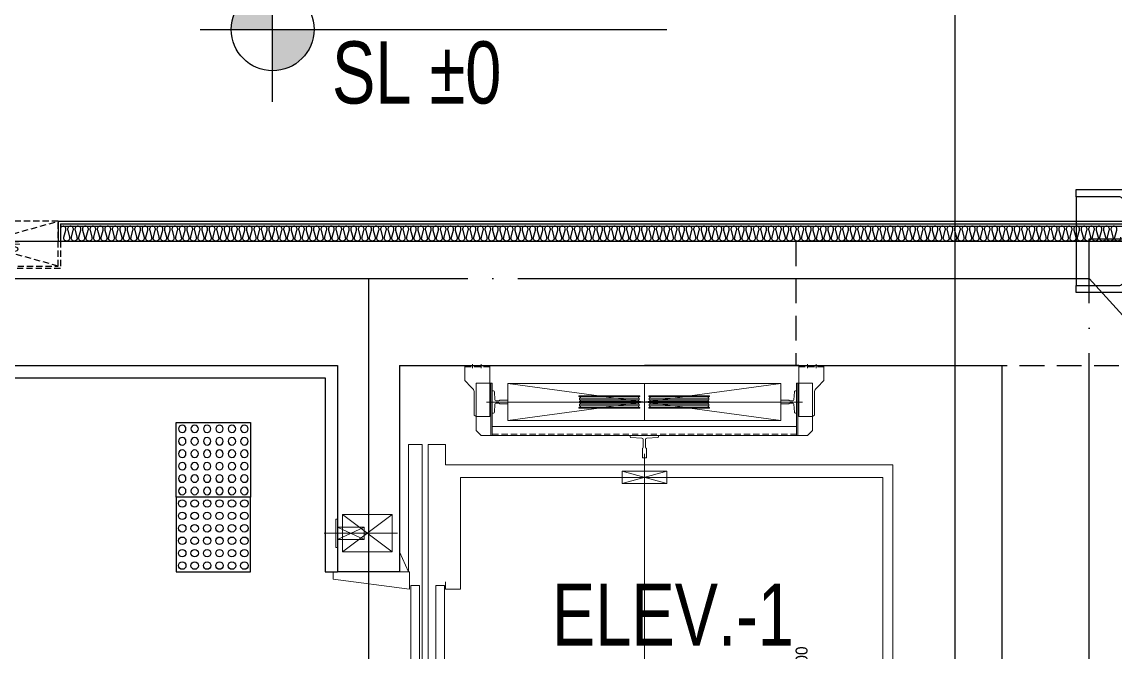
# Model space of a CAD drawing. Header units: millimetres. Extents: x 0 to 1390178, y 0 to 110113.
# Drawn here: x 459916 to 464317, y 36848 to 39383 of the extents above; entities that cross this region are included whole.
import ezdxf
from ezdxf.enums import TextEntityAlignment as Align
from ezdxf.xclip import XClip

# ---------------------------------------------------------------- set-up
doc = ezdxf.new("R2010")
doc.units = ezdxf.units.MM
doc.header["$LTSCALE"] = 100
doc.header["$XCLIPFRAME"] = 0
for name, pattern in [('X - 평면도$0$CEN', [62, 60, -1, 0, -1]), ('X - 평면도$0$CENTER', [65, 60, -2, 1, -2]), ('X - 평면도$0$CENTER2', [1.125, 0.75, -0.125, 0.125, -0.125]), ('X - 평면도$0$HID', [1.5, 1, -0.5]), ('X - 평면도$0$HIDDEN', [0.375, 0.25, -0.125]), ('X - 평면도$0$PHANTOM2', [50, 40, -2, 2, -2, 2, -2])]:
    doc.linetypes.add(name, pattern=pattern)
doc.layers.get('DEFPOINTS').update_dxf_attribs({"color": 145})
for name, color, linetype in [('AA-MKXS', 7, 'Continuous'), ('AA-XXXX-SYMB', 7, 'Continuous'), ('AA-XXXX-TEXT', 3, 'Continuous'), ('X - 평면도$0$A-FIN', 8, 'Continuous'), ('X - 평면도$0$A-HAT', 253, 'Continuous'), ('X - 평면도$0$A-INS', 9, 'Continuous'), ('X - 평면도$0$AA-WAXM-CONC', 2, 'Continuous'), ('X - 평면도$0$AA-XXXX-CNTL', 1, 'X - 평면도$0$CEN'), ('X - 평면도$0$CEN', 1, 'X - 평면도$0$CEN'), ('X - 평면도$0$SO-HBBOX', 7, 'X - 평면도$0$HIDDEN'), ('X - 평면도$0$점형블럭', 8, 'Continuous')]:
    doc.layers.add(name, color=color, linetype=linetype)
doc.layers.add('X - 평면도$0$AA-XXXX-H', color=195, linetype='Continuous', plot=False)
doc.layers.add('X - 평면도$0$DEFPOINT', color=163, linetype='Continuous', plot=False)
for name, color, linetype, lineweight in [('X - 평면도$0$LAD-CEN', 1, 'X - 평면도$0$CENTER2', 9), ('X - 평면도$0$LAD-FINISH', 30, 'X - 평면도$0$PHANTOM2', 15), ('X - 평면도$0$LAD-OUTLINE', 7, 'Continuous', 20), ('X - 평면도$0$LAD-REFERENCE', 7, 'Continuous', 5), ('X - 평면도$0$LAD-THINLINE', 7, 'Continuous', 9)]:
    doc.layers.add(name, color=color, linetype=linetype, lineweight=lineweight)
doc.styles.add('HAUD01', font='Dotum.ttf')
doc.styles.add('X - 평면도$0$HAUD01', font='Dotum.ttf')

# ---------------------------------------------------------------- blocks, each defined once
blk = doc.blocks.new('X - 평면도$0$A$Cb11c32c7')
at = {"layer": 'X - 평면도$0$AA-XXXX-H'}
blk.add_lwpolyline([(-9, 153.7, 0.414214), (-31, 175.7), (-202.5, 175.7), (-202.5, 204.7), (202.5, 204.7), (202.5, 175.7), (31, 175.7, 0.414214), (9, 153.7), (9, -159.3, 0.414214), (31, -181.3), (202.5, -181.3), (202.5, -209.3), (-202.5, -209.3), (-202.5, -181.3), (-31, -181.3, 0.414214), (-9, -159.3)], format="xyb", close=True, dxfattribs=at)
at = {"layer": 'X - 평면도$0$DEFPOINT', "color": 195}
for p, q in [((-202.5, 175.7), (-202.5, -181.3)), ((202.5, 175.7), (202.5, -181.3))]:
    blk.add_line(p, q, dxfattribs=at)
blk = doc.blocks.new('X - 평면도$0$A$C3919c76b')
blk.add_blockref('X - 평면도$0$A$Cb11c32c7', (-62388, 54395.9))
blk = doc.blocks.new('X - 평면도$0$A$C4D1409A3')
at = {"layer": 'X - 평면도$0$점형블럭', "color": 9}
blk.add_lwpolyline([(0, 0), (300, 0), (300, 300), (0, 300)], close=True, dxfattribs=at)
at = {"layer": 'X - 평면도$0$점형블럭', "color": 252}
for centre in [(25, 275), (75, 275), (125, 275), (175, 275), (225, 275), (275, 275), (25, 225), (75, 225), (125, 225), (175, 225), (225, 225), (275, 225), (25, 175), (75, 175), (125, 175), (175, 175), (225, 175), (275, 175), (25, 125), (75, 125), (125, 125), (175, 125), (225, 125), (275, 125), (25, 75), (75, 75), (125, 75), (175, 75), (225, 75), (275, 75), (25, 25), (75, 25), (125, 25), (175, 25), (225, 25), (275, 25)]:
    blk.add_circle(centre, 15, dxfattribs=at)
blk = doc.blocks.new('*U956')
at = {"layer": 'X - 평면도$0$DEFPOINT'}
for p in [(-622, -1450), (622, -1450)]:
    blk.add_line(p, (0, -1450), dxfattribs=at)
at = {"layer": 'X - 평면도$0$LAD-CEN', "color": 8, "ltscale": 20}
for p, q in [((287, 1124.6), (287, 1076.4)), ((527, 1124.6), (527, 1076.4)), ((264.2, 1100), (310.1, 1100)), ((504.2, 1100), (550.1, 1100)), ((-716.8, 775), (-813.2, 775))]:
    blk.add_line(p, q, dxfattribs=at)
at = {"layer": 'X - 평면도$0$LAD-CEN', "color": 8, "ltscale": 200}
for p, q in [((0, 1094.4), (0, -1094.4)), ((1095.2, 0), (-1095.2, 0))]:
    blk.add_line(p, q, dxfattribs=at)
at = {"layer": 'X - 평면도$0$LAD-CEN', "color": 8, "ltscale": 50}
blk.add_line((-994.1, -775), (-1288.3, -775), dxfattribs=at)
at = {"layer": 'X - 평면도$0$LAD-CEN', "color": 8, "linetype": 'X - 평면도$0$CENTER'}
for p, q in [((0, -1378.3), (0, -1227.7)), ((636, -1303), (-636, -1303))]:
    blk.add_line(p, q, dxfattribs=at)
at = {"layer": 'X - 평면도$0$LAD-CEN', "color": 8, "ltscale": 10}
for p, q in [((-692, -1455), (-692, -1439)), ((-657, -1455), (-657, -1439)), ((657, -1455), (657, -1439)), ((692, -1455), (692, -1439))]:
    blk.add_line(p, q, dxfattribs=at)
at = {"layer": 'X - 평면도$0$LAD-FINISH', "color": 8, "ltscale": 10}
for p, q in [((-1235, 700), (-1235, 620)), ((-1235, -700), (-1235, -620))]:
    blk.add_line(p, q, dxfattribs=at)
at = {"layer": 'X - 평면도$0$LAD-OUTLINE', "color": 8}
for p, q in [((-740, 1250), (-330, 1250)), ((-740, 1110), (-740, 1250)), ((-330, 1110), (-330, 1250)), ((-330, 1250), (-330, 1110)), ((-330, 1110), (-740, 1110)), ((-985, 700), (-950, 620)), ((-985, -700), (-950, -620))]:
    blk.add_line(p, q, dxfattribs=at)
at = {"layer": 'X - 평면도$0$LAD-OUTLINE', "color": 8, "linetype": 'X - 평면도$0$PHANTOM2', "ltscale": 5}
for p, q in [((-746.2, 1162.5), (-746.2, 1117.5)), ((-725.5, 1162.5), (-400.5, 1162.5)), ((-725.5, 1162.5), (-725.5, 1117.5)), ((-725.5, 1162.5), (-723.5, 1162.5)), ((-400.5, 1162.5), (-402.5, 1162.5)), ((-400.5, 1162.5), (-400.5, 1117.5)), ((-379.8, 1162.5), (-379.8, 1117.5)), ((-400.5, 1117.5), (-725.5, 1117.5)), ((-725.5, 1117.5), (-723.5, 1117.5)), ((-725.5, 1117.5), (-723.5, 1117.5)), ((-400.5, 1117.5), (-402.5, 1117.5)), ((-400.5, 1117.5), (-402.5, 1117.5))]:
    blk.add_line(p, q, dxfattribs=at)
at = {"layer": 'X - 평면도$0$LAD-OUTLINE', "color": 8, "linetype": 'Continuous'}
for p, q in [((-9.5, 1157.3), (-54.2, 1159.8)), ((-4.8, 1120.2), (-4.8, 1152.3)), ((4.8, 1152.3), (4.8, 1120.2)), ((54.2, 1159.8), (9.5, 1157.3)), ((-4.8, -1152.3), (-4.8, -1120.2)), ((4.8, -1120.2), (4.8, -1152.3)), ((-54.2, -1159.8), (-9.5, -1157.3)), ((9.5, -1157.3), (54.2, -1159.8))]:
    blk.add_line(p, q, dxfattribs=at)
at = {"layer": 'X - 평면도$0$LAD-OUTLINE', "color": 8}
for points in [[(-330, 1215), (-325, 1215), (-325, 1145), (-330, 1145)], [(-950, 620), (-950, 1132), (-895, 1132), (-895, -1132), (-950, -1132), (-950, -620)], [(-870, 1132), (-800, 1132), (-800, 1050), (1000, 1050), (1000, -1050), (-800, -1050), (-800, -1132), (-870, -1132), (-870, 1132)], [(-651, 1110), (-651, 1105), (-571, 1105), (-571, 1110)], [(-651, 1105), (-571, 1105)], [(-419, 1110), (-419, 1105), (-499, 1105), (-499, 1110)], [(-740, 1000), (-740, 550), (-800, 550), (-800, 580)], [(-740, 1000), (960, 1000), (960, -1000), (-740, -1000)], [(-985, 620), (-946, 620), (-946, 550), (-1252, 590), (-1252, 620), (-1215, 620)], [(-905, 565), (-905, -565), (-940, -565), (-940, 565), (-905, 565)], [(-805, 565), (-805, -565), (-840, -565), (-840, 565), (-805, 565)], [(-985, -620), (-946, -620), (-946, -550), (-1252, -590), (-1252, -620), (-1215, -620)], [(-740, -1000), (-740, -550), (-800, -550), (-800, -580)]]:
    blk.add_lwpolyline(points, dxfattribs=at)
at = {"layer": 'X - 평면도$0$LAD-OUTLINE', "color": 8, "linetype": 'Continuous'}
for points in [[(-57, 1162.8), (-57, 1168), (57, 1168), (57, 1162.8)], [(8, 1117), (8, 1117), (8, 1080), (7, 1079), (-7, 1079), (-8, 1080), (-8, 1117), (-8, 1117)], [(-8, -1117), (-8, -1117), (-8, -1080), (-7, -1079), (7, -1079), (8, -1080), (8, -1117), (8, -1117)], [(57, -1162.8), (57, -1168), (-57, -1168), (-57, -1162.8)]]:
    blk.add_lwpolyline(points, dxfattribs=at)
at = {"layer": 'X - 평면도$0$LAD-OUTLINE', "color": 8, "linetype": 'X - 평면도$0$PHANTOM2', "ltscale": 5}
for centre, start, end in [((-734.8, 1162.5), 0, 180), ((-391.2, 1162.5), 0, 180), ((-734.8, 1117.5), 180, 0), ((-391.2, 1117.5), 180, 0)]:
    blk.add_arc(centre, 11.3, start, end, dxfattribs=at)
at = {"layer": 'X - 평면도$0$LAD-OUTLINE', "color": 8, "linetype": 'Continuous'}
for centre, radius, start, end in [((-54, 1162.8), 3, 180, 266.7139), ((-9.8, 1152.3), 5, 0, 86.7139), ((9.8, 1152.3), 5, 93.2861, 180), ((54, 1162.8), 3, 273.2861, 0), ((-8, 1120.2), 3.25, 270, 0), ((8, 1120.2), 3.25, 180, 270), ((-8, -1120.2), 3.25, 0, 90), ((8, -1120.2), 3.25, 90, 180), ((-54, -1162.8), 3, 93.2861, 180), ((-9.8, -1152.3), 5, 273.2861, 0), ((9.8, -1152.3), 5, 180, 266.7139), ((54, -1162.8), 3, 0, 86.7139)]:
    blk.add_arc(centre, radius, start, end, dxfattribs=at)
at = {"layer": 'X - 평면도$0$LAD-REFERENCE', "color": 8}
for p, q in [((657, -1168), (-657, -1168)), ((-618, -1379), (-618, -1168)), ((618, -1379), (618, -1168)), ((612, -1205), (-612, -1205))]:
    blk.add_line(p, q, dxfattribs=at)
for points in [[(-612, -1168), (-612, -1379), (-677, -1379), (-677, -1188), (-657, -1168)], [(612, -1168), (612, -1379), (677, -1379), (677, -1188), (657, -1168)]]:
    blk.add_lwpolyline(points, dxfattribs=at)
for points in [[(-677, -1245), (-677, -1245), (-685, -1250), (-685, -1342.2, -0.188811), (-690.3, -1355.8), (-697, -1363), (-722, -1390), (-722, -1450), (-622, -1450), (-622, -1375.4), (-622, -1245)], [(677, -1245), (677, -1245), (685, -1250), (685, -1342.2, 0.188811), (690.3, -1355.8), (697, -1363), (722, -1390), (722, -1450), (622, -1450), (622, -1375.4), (622, -1245)]]:
    blk.add_lwpolyline(points, format="xyb", close=True, dxfattribs=at)
at = {"layer": 'X - 평면도$0$LAD-THINLINE', "color": 8}
for p, q in [((-790, 865), (-740, 685)), ((-740, 865), (-790, 685)), ((-1127.8, -800), (-1235, -750)), ((-1127.8, -750), (-1235, -800)), ((-90, -1025), (90, -975)), ((-90, -975), (90, -1025)), ((-550, -1378), (550, -1228)), ((-550, -1228), (550, -1378)), ((-263.1, -1278), (-18.1, -1278)), ((-263.1, -1278), (-263.1, -1281.5)), ((-263.1, -1278), (-263.1, -1281.5)), ((-263.1, -1278), (-263.1, -1281.5)), ((-263.1, -1278), (-263.1, -1281.5)), ((-263.1, -1281.5), (-18.1, -1281.5)), ((-263.1, -1281.5), (-260.1, -1282)), ((-263.1, -1281.5), (-260.1, -1282)), ((-260.6, -1288), (-260.6, -1291)), ((-260.6, -1288), (-260.6, -1291)), ((-260.6, -1288), (-20.6, -1288)), ((-260.6, -1288), (-260.6, -1294)), ((-260.6, -1288), (-260.6, -1294)), ((-260.6, -1294), (-20.6, -1294)), ((-260.6, -1300), (-20.6, -1300)), ((-260.6, -1306), (-260.6, -1300)), ((-260.6, -1306), (-260.6, -1300)), ((-260.6, -1306), (-260.6, -1303)), ((-260.6, -1306), (-260.6, -1303)), ((-260.6, -1306), (-20.6, -1306)), ((-260.6, -1318), (-260.6, -1312)), ((-260.6, -1312), (-20.6, -1312)), ((-260.6, -1312), (-20.6, -1312)), ((-260.6, -1318), (-260.6, -1315)), ((-260.6, -1318), (-20.6, -1318)), ((-18.1, -1281.5), (-21.2, -1282)), ((-20.6, -1288), (-20.6, -1294)), ((-20.6, -1288), (-20.6, -1294)), ((-20.6, -1306), (-20.6, -1300)), ((-20.6, -1318), (-20.6, -1312)), ((-18.1, -1278), (-18.1, -1281.5)), ((-18.1, -1278), (-18.1, -1281.5)), ((262.5, -1278), (17.5, -1278)), ((17.5, -1278), (17.5, -1281.5)), ((17.5, -1278), (17.5, -1281.5)), ((262.5, -1281.5), (17.5, -1281.5)), ((17.5, -1281.5), (20.5, -1282)), ((20, -1288), (20, -1294)), ((20, -1288), (20, -1294)), ((260, -1288), (20, -1288)), ((260, -1294), (20, -1294)), ((260, -1300), (20, -1300)), ((20, -1306), (20, -1300)), ((260, -1306), (20, -1306)), ((20, -1318), (20, -1312)), ((260, -1312), (20, -1312)), ((260, -1312), (20, -1312)), ((260, -1318), (20, -1318)), ((262.5, -1281.5), (259.5, -1282)), ((262.5, -1281.5), (259.5, -1282)), ((260, -1288), (260, -1291)), ((260, -1288), (260, -1291)), ((260, -1288), (260, -1294)), ((260, -1288), (260, -1294)), ((260, -1306), (260, -1300)), ((260, -1306), (260, -1300)), ((260, -1306), (260, -1303)), ((260, -1306), (260, -1303)), ((260, -1318), (260, -1312)), ((260, -1318), (260, -1315)), ((262.5, -1278), (262.5, -1281.5)), ((262.5, -1278), (262.5, -1281.5)), ((262.5, -1278), (262.5, -1281.5)), ((262.5, -1278), (262.5, -1281.5)), ((-263.1, -1324.5), (-260.1, -1324)), ((-263.1, -1324.5), (-260.1, -1324)), ((-263.1, -1328), (-263.1, -1324.5)), ((-263.1, -1328), (-263.1, -1324.5)), ((-263.1, -1324.5), (-18.1, -1324.5)), ((-263.1, -1328), (-263.1, -1324.5)), ((-263.1, -1328), (-263.1, -1324.5)), ((-263.1, -1328), (-18.1, -1328)), ((-18.1, -1324.5), (-21.2, -1324)), ((-18.1, -1328), (-18.1, -1324.5)), ((-18.1, -1328), (-18.1, -1324.5)), ((17.5, -1324.5), (20.5, -1324)), ((262.5, -1324.5), (17.5, -1324.5)), ((17.5, -1328), (17.5, -1324.5)), ((17.5, -1328), (17.5, -1324.5)), ((262.5, -1328), (17.5, -1328)), ((262.5, -1324.5), (259.5, -1324)), ((262.5, -1324.5), (259.5, -1324)), ((262.5, -1328), (262.5, -1324.5)), ((262.5, -1328), (262.5, -1324.5)), ((262.5, -1328), (262.5, -1324.5)), ((262.5, -1328), (262.5, -1324.5))]:
    blk.add_line(p, q, dxfattribs=at)
at = {"layer": 'X - 평면도$0$LAD-THINLINE', "color": 8, "ltscale": 5}
for p, q in [((-1015, -850), (-1215, -700)), ((-1015, -700), (-1215, -850))]:
    blk.add_line(p, q, dxfattribs=at)
at = {"layer": 'X - 평면도$0$LAD-THINLINE', "color": 8, "linetype": 'X - 평면도$0$HIDDEN'}
for p, q in [((-612, -1174), (612, -1174)), ((-622, -1444), (-722, -1444)), ((622, -1444), (722, -1444))]:
    blk.add_line(p, q, dxfattribs=at)
at = {"layer": 'X - 평면도$0$LAD-THINLINE', "color": 8, "linetype": 'Continuous'}
for p, q in [((-603.7, -1262.2), (-601.3, -1294.6)), ((601.3, -1294.6), (603.7, -1262.2)), ((-601.3, -1311.4), (-603.7, -1343.8)), ((-597.3, -1298.3), (-585.2, -1298.3)), ((-585.2, -1307.8), (-597.3, -1307.8)), ((585.2, -1298.3), (597.3, -1298.3)), ((597.3, -1307.8), (585.2, -1307.8)), ((603.7, -1343.8), (601.3, -1311.4))]:
    blk.add_line(p, q, dxfattribs=at)
at = {"layer": 'X - 평면도$0$LAD-THINLINE', "color": 8, "linetype": 'X - 평면도$0$PHANTOM2'}
blk.add_lwpolyline([(-505.9, 1072.5), (-620.1, 1072.5, 1), (-620.1, 1038.2), (-505.9, 1038.2, 1)], format="xyb", close=True, dxfattribs=at)
at = {"layer": 'X - 평면도$0$LAD-THINLINE', "color": 8}
for points in [[(-732.8, 885), (-732.8, 665), (-740, 665), (-740, 885)], [(-790, 865), (-790, 685), (-740, 685), (-740, 865)], [(-1242, -832.2), (-1242, -717.8), (-1235, -717.8), (-1235, -832.2)], [(-1235, -800), (-1235, -750), (-1127.8, -750), (-1127.8, -800)], [(-90, -1025), (90, -1025), (90, -975), (-90, -975)], [(-550, -1228), (-550, -1378), (550, -1378), (550, -1228)]]:
    blk.add_lwpolyline(points, close=True, dxfattribs=at)
at = {"layer": 'X - 평면도$0$LAD-THINLINE', "color": 8, "ltscale": 5}
blk.add_lwpolyline([(-1215, -850), (-1215, -700), (-1015, -700), (-1015, -850)], close=True, dxfattribs=at)
at = {"layer": 'X - 평면도$0$LAD-THINLINE', "color": 8, "linetype": 'Continuous'}
for points in [[(-607.7, -1347.5), (-612, -1347.5), (-612, -1258.5), (-607.7, -1258.5)], [(607.7, -1258.5), (612, -1258.5), (612, -1347.5), (607.7, -1347.5)], [(-582, -1295.1), (-582, -1295), (-551, -1295), (-550, -1296), (-550, -1310), (-551, -1311), (-582, -1311), (-582, -1311)], [(582, -1311), (582, -1311), (551, -1311), (550, -1310), (550, -1296), (551, -1295), (582, -1295), (582, -1295.1)]]:
    blk.add_lwpolyline(points, dxfattribs=at)
at = {"layer": 'X - 평면도$0$LAD-THINLINE', "color": 8, "ltscale": 5}
for centre in [(287, 1100), (527, 1100)]:
    blk.add_circle(centre, 10, dxfattribs=at)
at = {"layer": 'X - 평면도$0$LAD-THINLINE', "color": 8, "linetype": 'Continuous'}
for centre, radius, start, end in [((-607.7, -1262.5), 4, 4.316, 90), ((607.7, -1262.5), 4, 90, 175.684), ((-597.3, -1294.3), 4, 184.316, 270), ((-597.3, -1311.8), 4, 90, 175.684), ((-585.2, -1295.1), 3.2, 270, 0), ((-585.2, -1311), 3.2, 0, 90), ((585.2, -1295.1), 3.2, 180, 270), ((585.2, -1311), 3.2, 90, 180), ((597.3, -1294.3), 4, 270, 355.684), ((597.3, -1311.8), 4, 4.316, 90), ((-607.7, -1343.5), 4, 270, 355.684), ((607.7, -1343.5), 4, 184.316, 270)]:
    blk.add_arc(centre, radius, start, end, dxfattribs=at)
at = {"layer": 'X - 평면도$0$LAD-THINLINE', "color": 8}
for centre, start, end in [((-260.6, -1285), 270, 79.7633), ((-260.6, -1285), 270, 79.7633), ((-260.6, -1297), 270, 90), ((-260.6, -1297), 270, 90), ((-260.6, -1309), 270, 90), ((-260.6, -1309), 270, 90), ((-260.6, -1321), 280.2367, 90), ((-260.6, -1321), 280.2367, 90), ((-20.6, -1285), 100.2367, 270), ((-20.6, -1297), 90, 270), ((-20.6, -1309), 90, 270), ((-20.6, -1321), 90, 259.7633), ((20, -1285), 270, 79.7633), ((20, -1297), 270, 90), ((20, -1309), 270, 90), ((20, -1321), 280.2367, 90), ((260, -1285), 100.2367, 270), ((260, -1285), 100.2367, 270), ((260, -1297), 90, 270), ((260, -1297), 90, 270), ((260, -1309), 90, 270), ((260, -1309), 90, 270), ((260, -1321), 90, 259.7633), ((260, -1321), 90, 259.7633)]:
    blk.add_arc(centre, 3, start, end, dxfattribs=at)
at = {"layer": 'X - 평면도$0$DEFPOINT', "style": 'X - 평면도$0$HAUD01'}
for s, p in [('PIT 내폭 : 2700 X 2400', (632.6, 2.2)), ('(21인승,120m/min)', (541.7, 0))]:
    blk.add_text(s, height=48, rotation=270, dxfattribs=at).set_placement(p, align=Align.MIDDLE_CENTER)
blk = doc.blocks.new('X - 평면도$0$1F PL')
at = {"layer": 'DEFPOINTS'}
blk.add_line((0, 0), (-19177.2, 21040.9), dxfattribs=at)
at = {"layer": 'X - 평면도$0$A-FIN'}
for p, q in [((-25052.2, 20640.9), (-22252.2, 20640.9)), ((-22252.2, 20640.9), (-22252.2, 19860.9)), ((-22252.2, 19860.9), (-22202.2, 19860.9)), ((-21952.2, 19860.9), (-22202.2, 19860.9))]:
    blk.add_line(p, q, dxfattribs=at)
at = {"layer": 'X - 평면도$0$AA-WAXM-CONC'}
for p, q in [((-34027.2, 21190.9), (-19027.2, 21190.9)), ((-25102.2, 20690.9), (-22202.2, 20690.9)), ((-22202.2, 20690.9), (-22202.2, 19860.9)), ((-21952.2, 20690.9), (-19527.2, 20690.9)), ((-21952.2, 20690.9), (-21952.2, 19860.9)), ((-19527.2, 17990.9), (-19527.2, 20690.9)), ((-21952.2, 19860.9), (-22202.2, 19860.9))]:
    blk.add_line(p, q, dxfattribs=at)
at = {"layer": 'X - 평면도$0$AA-XXXX-CNTL'}
for p, q in [((-33877.2, 21040.9), (-19177.2, 21040.9)), ((-22077.2, 21040.9), (-22077.2, 14740.9)), ((-19177.2, 14740.9), (-19177.2, 21040.9))]:
    blk.add_line(p, q, dxfattribs=at)
at = {"layer": 'X - 평면도$0$A-HAT', "xscale": -1, "rotation": 180}
blk.add_blockref('*U956', (-20967.2, 19240.9), dxfattribs=at)
at = {"layer": 'X - 평면도$0$점형블럭', "xscale": -1, "rotation": 270}
blk.add_blockref('X - 평면도$0$A$C4D1409A3', (-22852.2, 20160.9), dxfattribs=at)
at = {"layer": 'X - 평면도$0$점형블럭', "rotation": 270}
blk.add_blockref('X - 평면도$0$A$C4D1409A3', (-22852.2, 20160.9), dxfattribs=at)
blk = doc.blocks.new('X - 평면도$0$1F_COL')
at = {"layer": 'X - 평면도$0$DEFPOINT', "linetype": 'X - 평면도$0$HID'}
blk.add_lwpolyline([(-63718, -34706.9), (-63718, -35206.9), (-62388, -35206.9), (-62388, -34706.9), (-63718, -34706.9)], dxfattribs=at)
blk = doc.blocks.new('X - 평면도$0$A$C9e23f086')
at = {"layer": 'X - 평면도$0$SO-HBBOX', "linetype": 'X - 평면도$0$HIDDEN'}
for p, q in [((-325, 90), (325, -90)), ((325, 90), (-325, -90))]:
    blk.add_line(p, q, dxfattribs=at)
blk.add_lwpolyline([(325, 90), (-325, 90), (-325, -90), (325, -90)], close=True, dxfattribs=at)
at = {"layer": 'X - 평면도$0$DEFPOINT', "style": 'X - 평면도$0$HAUD01'}
blk.add_text('옥내소화전함', height=48, dxfattribs=at).set_placement((5.2, 4.6), align=Align.MIDDLE_CENTER)
blk = doc.blocks.new('X - 평면도$0$A$C440da92f')
at = {"layer": 'X - 평면도$0$AA-WAXM-CONC', "linetype": 'X - 평면도$0$HIDDEN'}
blk.add_lwpolyline([(10, -335), (-100, -335), (-100, 335), (10, 335)], dxfattribs=at)
at = {"rotation": 90}
blk.add_blockref('X - 평면도$0$A$C9e23f086', (0, 0), dxfattribs=at)
blk = doc.blocks.new('X - 평면도', base_point=(-475.4, -286.7))
at = {"layer": 'X - 평면도$0$A-FIN'}
for p, q in [((689312, 54473.1), (689312, 54393.1)), ((689312, 54473.1), (693622, 54473.1)), ((689322, 54463.1), (689322, 54393.1)), ((689322, 54463.1), (693622, 54463.1))]:
    blk.add_line(p, q, dxfattribs=at)
at = {"layer": 'X - 평면도$0$A-INS'}
blk.add_line((689322, 54453.1), (693622, 54453.1), dxfattribs=at)
blk.add_lwpolyline([(693588.2, 54409.4, -1.449198), (693565.8, 54409.4), (693573.2, 54436.8, 0.524856), (693562, 54453.1, 0.524856), (693550.8, 54436.8), (693558.2, 54409.4, -1.449198), (693535.8, 54409.4), (693543.2, 54436.8, 0.524856), (693532, 54453.1, 0.524856), (693520.8, 54436.8), (693528.2, 54409.4, -1.449198), (693505.8, 54409.4), (693513.2, 54436.8, 0.524856), (693502, 54453.1, 0.524856), (693490.8, 54436.8), (693498.2, 54409.4, -1.449198), (693475.8, 54409.4), (693483.2, 54436.8, 0.524856), (693472, 54453.1, 0.524856), (693460.8, 54436.8), (693468.2, 54409.4, -1.449198), (693445.8, 54409.4), (693453.2, 54436.8, 0.524856), (693442, 54453.1, 0.524856), (693430.8, 54436.8), (693438.2, 54409.4, -1.449198), (693415.8, 54409.4), (693423.2, 54436.8, 0.524856), (693412, 54453.1, 0.524856), (693400.8, 54436.8), (693408.2, 54409.4, -1.449198), (693385.8, 54409.4), (693393.2, 54436.8, 0.524856), (693382, 54453.1, 0.524856), (693370.8, 54436.8), (693378.2, 54409.4, -1.449198), (693355.8, 54409.4), (693363.2, 54436.8, 0.524856), (693352, 54453.1, 0.524856), (693340.8, 54436.8), (693348.2, 54409.4, -1.449198), (693325.8, 54409.4), (693333.2, 54436.8, 0.524856), (693322, 54453.1, 0.524856), (693310.8, 54436.8), (693318.2, 54409.4, -1.449198), (693295.8, 54409.4), (693303.2, 54436.8, 0.524856), (693292, 54453.1, 0.524856), (693280.8, 54436.8), (693288.2, 54409.4, -1.449198), (693265.8, 54409.4), (693273.2, 54436.8, 0.524856), (693262, 54453.1, 0.524856), (693250.8, 54436.8), (693258.2, 54409.4, -1.449198), (693235.8, 54409.4), (693243.2, 54436.8, 0.524856), (693232, 54453.1, 0.524856), (693220.8, 54436.8), (693228.2, 54409.4, -1.449198), (693205.8, 54409.4), (693213.2, 54436.8, 0.524856), (693202, 54453.1, 0.524856), (693190.8, 54436.8), (693198.2, 54409.4, -1.449198), (693175.8, 54409.4), (693183.2, 54436.8, 0.524856), (693172, 54453.1, 0.524856), (693160.8, 54436.8), (693168.2, 54409.4, -1.449198), (693145.8, 54409.4), (693153.2, 54436.8, 0.524856), (693142, 54453.1, 0.524856), (693130.8, 54436.8), (693138.2, 54409.4, -1.449198), (693115.8, 54409.4), (693123.2, 54436.8, 0.524856), (693112, 54453.1, 0.524856), (693100.8, 54436.8), (693108.2, 54409.4, -1.449198), (693085.8, 54409.4), (693093.2, 54436.8, 0.524856), (693082, 54453.1, 0.524856), (693070.8, 54436.8), (693078.2, 54409.4, -1.449198), (693055.8, 54409.4), (693063.2, 54436.8, 0.524856), (693052, 54453.1, 0.524856), (693040.8, 54436.8), (693048.2, 54409.4, -1.449198), (693025.8, 54409.4), (693033.2, 54436.8, 0.524856), (693022, 54453.1, 0.524856), (693010.8, 54436.8), (693018.2, 54409.4, -1.449198), (692995.8, 54409.4), (693003.2, 54436.8, 0.524856), (692992, 54453.1, 0.524856), (692980.8, 54436.8), (692988.2, 54409.4, -1.449198), (692965.8, 54409.4), (692973.2, 54436.8, 0.524856), (692962, 54453.1, 0.524856), (692950.8, 54436.8), (692958.2, 54409.4, -1.449198), (692935.8, 54409.4), (692943.2, 54436.8, 0.524856), (692932, 54453.1, 0.524856), (692920.8, 54436.8), (692928.2, 54409.4, -1.449198), (692905.8, 54409.4), (692913.2, 54436.8, 0.524856), (692902, 54453.1, 0.524856), (692890.8, 54436.8), (692898.2, 54409.4, -1.449198), (692875.8, 54409.4), (692883.2, 54436.8, 0.524856), (692872, 54453.1, 0.524856), (692860.8, 54436.8), (692868.2, 54409.4, -1.449198), (692845.8, 54409.4), (692853.2, 54436.8, 0.524856), (692842, 54453.1, 0.524856), (692830.8, 54436.8), (692838.2, 54409.4, -1.449198), (692815.8, 54409.4), (692823.2, 54436.8, 0.524856), (692812, 54453.1, 0.524856), (692800.8, 54436.8), (692808.2, 54409.4, -1.449198), (692785.8, 54409.4), (692793.2, 54436.8, 0.524856), (692782, 54453.1, 0.524856), (692770.8, 54436.8), (692778.2, 54409.4, -1.449198), (692755.8, 54409.4), (692763.2, 54436.8, 0.524856), (692752, 54453.1, 0.524856), (692740.8, 54436.8), (692748.2, 54409.4, -1.449198), (692725.8, 54409.4), (692733.2, 54436.8, 0.524856), (692722, 54453.1, 0.524856), (692710.8, 54436.8), (692718.2, 54409.4, -1.449198), (692695.8, 54409.4), (692703.2, 54436.8, 0.524856), (692692, 54453.1, 0.524856), (692680.8, 54436.8), (692688.2, 54409.4, -1.449198), (692665.8, 54409.4), (692673.2, 54436.8, 0.524856), (692662, 54453.1, 0.524856), (692650.8, 54436.8), (692658.2, 54409.4, -1.449198), (692635.8, 54409.4), (692643.2, 54436.8, 0.524856), (692632, 54453.1, 0.524856), (692620.8, 54436.8), (692628.2, 54409.4, -1.449198), (692605.8, 54409.4), (692613.2, 54436.8, 0.524856), (692602, 54453.1, 0.524856), (692590.8, 54436.8), (692598.2, 54409.4, -1.449198), (692575.8, 54409.4), (692583.2, 54436.8, 0.524856), (692572, 54453.1, 0.524856), (692560.8, 54436.8), (692568.2, 54409.4, -1.449198), (692545.8, 54409.4), (692553.2, 54436.8, 0.524856), (692542, 54453.1, 0.524856), (692530.8, 54436.8), (692538.2, 54409.4, -1.449198), (692515.8, 54409.4), (692523.2, 54436.8, 0.524856), (692512, 54453.1, 0.524856), (692500.8, 54436.8), (692508.2, 54409.4, -1.449198), (692485.8, 54409.4), (692493.2, 54436.8, 0.524856), (692482, 54453.1, 0.524856), (692470.8, 54436.8), (692478.2, 54409.4, -1.449198), (692455.8, 54409.4), (692463.2, 54436.8, 0.524856), (692452, 54453.1, 0.524856), (692440.8, 54436.8), (692448.2, 54409.4, -1.449198), (692425.8, 54409.4), (692433.2, 54436.8, 0.524856), (692422, 54453.1, 0.524856), (692410.8, 54436.8), (692418.2, 54409.4, -1.449198), (692395.8, 54409.4), (692403.2, 54436.8, 0.524856), (692392, 54453.1, 0.524856), (692380.8, 54436.8), (692388.2, 54409.4, -1.449198), (692365.8, 54409.4), (692373.2, 54436.8, 0.524856), (692362, 54453.1, 0.524856), (692350.8, 54436.8), (692358.2, 54409.4, -1.449198), (692335.8, 54409.4), (692343.2, 54436.8, 0.524856), (692332, 54453.1, 0.524856), (692320.8, 54436.8), (692328.2, 54409.4, -1.449198), (692305.8, 54409.4), (692313.2, 54436.8, 0.524856), (692302, 54453.1, 0.524856), (692290.8, 54436.8), (692298.2, 54409.4, -1.449198), (692275.8, 54409.4), (692283.2, 54436.8, 0.524856), (692272, 54453.1, 0.524856), (692260.8, 54436.8), (692268.2, 54409.4, -1.449198), (692245.8, 54409.4), (692253.2, 54436.8, 0.524856), (692242, 54453.1, 0.524856), (692230.8, 54436.8), (692238.2, 54409.4, -1.449198), (692215.8, 54409.4), (692223.2, 54436.8, 0.524856), (692212, 54453.1, 0.524856), (692200.8, 54436.8), (692208.2, 54409.4, -1.449198), (692185.8, 54409.4), (692193.2, 54436.8, 0.524856), (692182, 54453.1, 0.524856), (692170.8, 54436.8), (692178.2, 54409.4, -1.449198), (692155.8, 54409.4), (692163.2, 54436.8, 0.524856), (692152, 54453.1, 0.524856), (692140.8, 54436.8), (692148.2, 54409.4, -1.449198), (692125.8, 54409.4), (692133.2, 54436.8, 0.524856), (692122, 54453.1, 0.524856), (692110.8, 54436.8), (692118.2, 54409.4, -1.449198), (692095.8, 54409.4), (692103.2, 54436.8, 0.524856), (692092, 54453.1, 0.524856), (692080.8, 54436.8), (692088.2, 54409.4, -1.449198), (692065.8, 54409.4), (692073.2, 54436.8, 0.524856), (692062, 54453.1, 0.524856), (692050.8, 54436.8), (692058.2, 54409.4, -1.449198), (692035.8, 54409.4), (692043.2, 54436.8, 0.524856), (692032, 54453.1, 0.524856), (692020.8, 54436.8), (692028.2, 54409.4, -1.449198), (692005.8, 54409.4), (692013.2, 54436.8, 0.524856), (692002, 54453.1, 0.524856), (691990.8, 54436.8), (691998.2, 54409.4, -1.449198), (691975.8, 54409.4), (691983.2, 54436.8, 0.524856), (691972, 54453.1, 0.524856), (691960.8, 54436.8), (691968.2, 54409.4, -1.449198), (691945.8, 54409.4), (691953.2, 54436.8, 0.524856), (691942, 54453.1, 0.524856), (691930.8, 54436.8), (691938.2, 54409.4, -1.449198), (691915.8, 54409.4), (691923.2, 54436.8, 0.524856), (691912, 54453.1, 0.524856), (691900.8, 54436.8), (691908.2, 54409.4, -1.449198), (691885.8, 54409.4), (691893.2, 54436.8, 0.524856), (691882, 54453.1, 0.524856), (691870.8, 54436.8), (691878.2, 54409.4, -1.449198), (691855.8, 54409.4), (691863.2, 54436.8, 0.524856), (691852, 54453.1, 0.524856), (691840.8, 54436.8), (691848.2, 54409.4, -1.449198), (691825.8, 54409.4), (691833.2, 54436.8, 0.524856), (691822, 54453.1, 0.524856), (691810.8, 54436.8), (691818.2, 54409.4, -1.449198), (691795.8, 54409.4), (691803.2, 54436.8, 0.524856), (691792, 54453.1, 0.524856), (691780.8, 54436.8), (691788.2, 54409.4, -1.449198), (691765.8, 54409.4), (691773.2, 54436.8, 0.524856), (691762, 54453.1, 0.524856), (691750.8, 54436.8), (691758.2, 54409.4, -1.449198), (691735.8, 54409.4), (691743.2, 54436.8, 0.524856), (691732, 54453.1, 0.524856), (691720.8, 54436.8), (691728.2, 54409.4, -1.449198), (691705.8, 54409.4), (691713.2, 54436.8, 0.524856), (691702, 54453.1, 0.524856), (691690.8, 54436.8), (691698.2, 54409.4, -1.449198), (691675.8, 54409.4), (691683.2, 54436.8, 0.524856), (691672, 54453.1, 0.524856), (691660.8, 54436.8), (691668.2, 54409.4, -1.449198), (691645.8, 54409.4), (691653.2, 54436.8, 0.524856), (691642, 54453.1, 0.524856), (691630.8, 54436.8), (691638.2, 54409.4, -1.449198), (691615.8, 54409.4), (691623.2, 54436.8, 0.524856), (691612, 54453.1, 0.524856), (691600.8, 54436.8), (691608.2, 54409.4, -1.449198), (691585.8, 54409.4), (691593.2, 54436.8, 0.524856), (691582, 54453.1, 0.524856), (691570.8, 54436.8), (691578.2, 54409.4, -1.449198), (691555.8, 54409.4), (691563.2, 54436.8, 0.524856), (691552, 54453.1, 0.524856), (691540.8, 54436.8), (691548.2, 54409.4, -1.449198), (691525.8, 54409.4), (691533.2, 54436.8, 0.524856), (691522, 54453.1, 0.524856), (691510.8, 54436.8), (691518.2, 54409.4, -1.449198), (691495.8, 54409.4), (691503.2, 54436.8, 0.524856), (691492, 54453.1, 0.524856), (691480.8, 54436.8), (691488.2, 54409.4, -1.449198), (691465.8, 54409.4), (691473.2, 54436.8, 0.524856), (691462, 54453.1, 0.524856), (691450.8, 54436.8), (691458.2, 54409.4, -1.449198), (691435.8, 54409.4), (691443.2, 54436.8, 0.524856), (691432, 54453.1, 0.524856), (691420.8, 54436.8), (691428.2, 54409.4, -1.449198), (691405.8, 54409.4), (691413.2, 54436.8, 0.524856), (691402, 54453.1, 0.524856), (691390.8, 54436.8), (691398.2, 54409.4, -1.449198), (691375.8, 54409.4), (691383.2, 54436.8, 0.524856), (691372, 54453.1, 0.524856), (691360.8, 54436.8), (691368.2, 54409.4, -1.449198), (691345.8, 54409.4), (691353.2, 54436.8, 0.524856), (691342, 54453.1, 0.524856), (691330.8, 54436.8), (691338.2, 54409.4, -1.449198), (691315.8, 54409.4), (691323.2, 54436.8, 0.524856), (691312, 54453.1, 0.524856), (691300.8, 54436.8), (691308.2, 54409.4, -1.449198), (691285.8, 54409.4), (691293.2, 54436.8, 0.524856), (691282, 54453.1, 0.524856), (691270.8, 54436.8), (691278.2, 54409.4, -1.449198), (691255.8, 54409.4), (691263.2, 54436.8, 0.524856), (691252, 54453.1, 0.524856), (691240.8, 54436.8), (691248.2, 54409.4, -1.449198), (691225.8, 54409.4), (691233.2, 54436.8, 0.524856), (691222, 54453.1, 0.524856), (691210.8, 54436.8), (691218.2, 54409.4, -1.449198), (691195.8, 54409.4), (691203.2, 54436.8, 0.524856), (691192, 54453.1, 0.524856), (691180.8, 54436.8), (691188.2, 54409.4, -1.449198), (691165.8, 54409.4), (691173.2, 54436.8, 0.524856), (691162, 54453.1, 0.524856), (691150.8, 54436.8), (691158.2, 54409.4, -1.449198), (691135.8, 54409.4), (691143.2, 54436.8, 0.524856), (691132, 54453.1, 0.524856), (691120.8, 54436.8), (691128.2, 54409.4, -1.449198), (691105.8, 54409.4), (691113.2, 54436.8, 0.524856), (691102, 54453.1, 0.524856), (691090.8, 54436.8), (691098.2, 54409.4, -1.449198), (691075.8, 54409.4), (691083.2, 54436.8, 0.524856), (691072, 54453.1, 0.524856), (691060.8, 54436.8), (691068.2, 54409.4, -1.449198), (691045.8, 54409.4), (691053.2, 54436.8, 0.524856), (691042, 54453.1, 0.524856), (691030.8, 54436.8), (691038.2, 54409.4, -1.449198), (691015.8, 54409.4), (691023.2, 54436.8, 0.524856), (691012, 54453.1, 0.524856), (691000.8, 54436.8), (691008.2, 54409.4, -1.449198), (690985.8, 54409.4), (690993.2, 54436.8, 0.524856), (690982, 54453.1, 0.524856), (690970.8, 54436.8), (690978.2, 54409.4, -1.449198), (690955.8, 54409.4), (690963.2, 54436.8, 0.524856), (690952, 54453.1, 0.524856), (690940.8, 54436.8), (690948.2, 54409.4, -1.449198), (690925.8, 54409.4), (690933.2, 54436.8, 0.524856), (690922, 54453.1, 0.524856), (690910.8, 54436.8), (690918.2, 54409.4, -1.449198), (690895.8, 54409.4), (690903.2, 54436.8, 0.524856), (690892, 54453.1, 0.524856), (690880.8, 54436.8), (690888.2, 54409.4, -1.449198), (690865.8, 54409.4), (690873.2, 54436.8, 0.524856), (690862, 54453.1, 0.524856), (690850.8, 54436.8), (690858.2, 54409.4, -1.449198), (690835.8, 54409.4), (690843.2, 54436.8, 0.524856), (690832, 54453.1, 0.524856), (690820.8, 54436.8), (690828.2, 54409.4, -1.449198), (690805.8, 54409.4), (690813.2, 54436.8, 0.524856), (690802, 54453.1, 0.524856), (690790.8, 54436.8), (690798.2, 54409.4, -1.449198), (690775.8, 54409.4), (690783.2, 54436.8, 0.524856), (690772, 54453.1, 0.524856), (690760.8, 54436.8), (690768.2, 54409.4, -1.449198), (690745.8, 54409.4), (690753.2, 54436.8, 0.524856), (690742, 54453.1, 0.524856), (690730.8, 54436.8), (690738.2, 54409.4, -1.449198), (690715.8, 54409.4), (690723.2, 54436.8, 0.524856), (690712, 54453.1, 0.524856), (690700.8, 54436.8), (690708.2, 54409.4, -1.449198), (690685.8, 54409.4), (690693.2, 54436.8, 0.524856), (690682, 54453.1, 0.524856), (690670.8, 54436.8), (690678.2, 54409.4, -1.449198), (690655.8, 54409.4), (690663.2, 54436.8, 0.524856), (690652, 54453.1, 0.524856), (690640.8, 54436.8), (690648.2, 54409.4, -1.449198), (690625.8, 54409.4), (690633.2, 54436.8, 0.524856), (690622, 54453.1, 0.524856), (690610.8, 54436.8), (690618.2, 54409.4, -1.449198), (690595.8, 54409.4), (690603.2, 54436.8, 0.524856), (690592, 54453.1, 0.524856), (690580.8, 54436.8), (690588.2, 54409.4, -1.449198), (690565.8, 54409.4), (690573.2, 54436.8, 0.524856), (690562, 54453.1, 0.524856), (690550.8, 54436.8), (690558.2, 54409.4, -1.449198), (690535.8, 54409.4), (690543.2, 54436.8, 0.524856), (690532, 54453.1, 0.524856), (690520.8, 54436.8), (690528.2, 54409.4, -1.449198), (690505.8, 54409.4), (690513.2, 54436.8, 0.524856), (690502, 54453.1, 0.524856), (690490.8, 54436.8), (690498.2, 54409.4, -1.449198), (690475.8, 54409.4), (690483.2, 54436.8, 0.524856), (690472, 54453.1, 0.524856), (690460.8, 54436.8), (690468.2, 54409.4, -1.449198), (690445.8, 54409.4), (690453.2, 54436.8, 0.524856), (690442, 54453.1, 0.524856), (690430.8, 54436.8), (690438.2, 54409.4, -1.449198), (690415.8, 54409.4), (690423.2, 54436.8, 0.524856), (690412, 54453.1, 0.524856), (690400.8, 54436.8), (690408.2, 54409.4, -1.449198), (690385.8, 54409.4), (690393.2, 54436.8, 0.524856), (690382, 54453.1, 0.524856), (690370.8, 54436.8), (690378.2, 54409.4, -1.449198), (690355.8, 54409.4), (690363.2, 54436.8, 0.524856), (690352, 54453.1, 0.524856), (690340.8, 54436.8), (690348.2, 54409.4, -1.449198), (690325.8, 54409.4), (690333.2, 54436.8, 0.524856), (690322, 54453.1, 0.524856), (690310.8, 54436.8), (690318.2, 54409.4, -1.449198), (690295.8, 54409.4), (690303.2, 54436.8, 0.524856), (690292, 54453.1, 0.524856), (690280.8, 54436.8), (690288.2, 54409.4, -1.449198), (690265.8, 54409.4), (690273.2, 54436.8, 0.524856), (690262, 54453.1, 0.524856), (690250.8, 54436.8), (690258.2, 54409.4, -1.449198), (690235.8, 54409.4), (690243.2, 54436.8, 0.524856), (690232, 54453.1, 0.524856), (690220.8, 54436.8), (690228.2, 54409.4, -1.449198), (690205.8, 54409.4), (690213.2, 54436.8, 0.524856), (690202, 54453.1, 0.524856), (690190.8, 54436.8), (690198.2, 54409.4, -1.449198), (690175.8, 54409.4), (690183.2, 54436.8, 0.524856), (690172, 54453.1, 0.524856), (690160.8, 54436.8), (690168.2, 54409.4, -1.449198), (690145.8, 54409.4), (690153.2, 54436.8, 0.524856), (690142, 54453.1, 0.524856), (690130.8, 54436.8), (690138.2, 54409.4, -1.449198), (690115.8, 54409.4), (690123.2, 54436.8, 0.524856), (690112, 54453.1, 0.524856), (690100.8, 54436.8), (690108.2, 54409.4, -1.449198), (690085.8, 54409.4), (690093.2, 54436.8, 0.524856), (690082, 54453.1, 0.524856), (690070.8, 54436.8), (690078.2, 54409.4, -1.449198), (690055.8, 54409.4), (690063.2, 54436.8, 0.524856), (690052, 54453.1, 0.524856), (690040.8, 54436.8), (690048.2, 54409.4, -1.449198), (690025.8, 54409.4), (690033.2, 54436.8, 0.524856), (690022, 54453.1, 0.524856), (690010.8, 54436.8), (690018.2, 54409.4, -1.449198), (689995.8, 54409.4), (690003.2, 54436.8, 0.524856), (689992, 54453.1, 0.524856), (689980.8, 54436.8), (689988.2, 54409.4, -1.449198), (689965.8, 54409.4), (689973.2, 54436.8, 0.524856), (689962, 54453.1, 0.524856), (689950.8, 54436.8), (689958.2, 54409.4, -1.449198), (689935.8, 54409.4), (689943.2, 54436.8, 0.524856), (689932, 54453.1, 0.524856), (689920.8, 54436.8), (689928.2, 54409.4, -1.449198), (689905.8, 54409.4), (689913.2, 54436.8, 0.524856), (689902, 54453.1, 0.524856), (689890.8, 54436.8), (689898.2, 54409.4, -1.449198), (689875.8, 54409.4), (689883.2, 54436.8, 0.524856), (689872, 54453.1, 0.524856), (689860.8, 54436.8), (689868.2, 54409.4, -1.449198), (689845.8, 54409.4), (689853.2, 54436.8, 0.524856), (689842, 54453.1, 0.524856), (689830.8, 54436.8), (689838.2, 54409.4, -1.449198), (689815.8, 54409.4), (689823.2, 54436.8, 0.524856), (689812, 54453.1, 0.524856), (689800.8, 54436.8), (689808.2, 54409.4, -1.449198), (689785.8, 54409.4), (689793.2, 54436.8, 0.524856), (689782, 54453.1, 0.524856), (689770.8, 54436.8), (689778.2, 54409.4, -1.449198), (689755.8, 54409.4), (689763.2, 54436.8, 0.524856), (689752, 54453.1, 0.524856), (689740.8, 54436.8), (689748.2, 54409.4, -1.449198), (689725.8, 54409.4), (689733.2, 54436.8, 0.524856), (689722, 54453.1, 0.524856), (689710.8, 54436.8), (689718.2, 54409.4, -1.449198), (689695.8, 54409.4), (689703.2, 54436.8, 0.524856), (689692, 54453.1, 0.524856), (689680.8, 54436.8), (689688.2, 54409.4, -1.449198), (689665.8, 54409.4), (689673.2, 54436.8, 0.524856), (689662, 54453.1, 0.524856), (689650.8, 54436.8), (689658.2, 54409.4, -1.449198), (689635.8, 54409.4), (689643.2, 54436.8, 0.524856), (689632, 54453.1, 0.524856), (689620.8, 54436.8), (689628.2, 54409.4, -1.449198), (689605.8, 54409.4), (689613.2, 54436.8, 0.524856), (689602, 54453.1, 0.524856), (689590.8, 54436.8), (689598.2, 54409.4, -1.449198), (689575.8, 54409.4), (689583.2, 54436.8, 0.524856), (689572, 54453.1, 0.524856), (689560.8, 54436.8), (689568.2, 54409.4, -1.449198), (689545.8, 54409.4), (689553.2, 54436.8, 0.524856), (689542, 54453.1, 0.524856), (689530.8, 54436.8), (689538.2, 54409.4, -1.449198), (689515.8, 54409.4), (689523.2, 54436.8, 0.524856), (689512, 54453.1, 0.524856), (689500.8, 54436.8), (689508.2, 54409.4, -1.449198), (689485.8, 54409.4), (689493.2, 54436.8, 0.524856), (689482, 54453.1, 0.524856), (689470.8, 54436.8), (689478.2, 54409.4, -1.449198), (689455.8, 54409.4), (689463.2, 54436.8, 0.524856), (689452, 54453.1, 0.524856), (689440.8, 54436.8), (689448.2, 54409.4, -1.449198), (689425.8, 54409.4), (689433.2, 54436.8, 0.524856), (689422, 54453.1, 0.524856), (689410.8, 54436.8), (689418.2, 54409.4, -1.449198), (689395.8, 54409.4), (689403.2, 54436.8, 0.524856), (689392, 54453.1, 0.524856), (689380.8, 54436.8), (689388.2, 54409.4, -1.449198), (689365.8, 54409.4), (689373.2, 54436.8, 0.524856), (689362, 54453.1, 0.524856), (689350.8, 54436.8), (689358.2, 54409.4, -1.449198), (689335.8, 54409.4), (689343.2, 54436.8, 0.524856), (689332, 54453.1, 0.251337), (689322, 54447.7, 0.251337)], format="xyb", dxfattribs=at)
at = {"layer": 'X - 평면도$0$AA-XXXX-CNTL'}
blk.add_line((692922, 68689.6), (692922, 19243.1), dxfattribs=at)
at = {"layer": 'X - 평면도$0$CEN'}
for p, q in [((693462, 54403.1), (696222, 54403.1)), ((693462, 54243.1), (693462, 54403.1))]:
    blk.add_line(p, q, dxfattribs=at)
for name, p in [('X - 평면도$0$1F PL', (712639.2, 33202.2)), ('X - 평면도$0$1F_COL', (756000, 89100)), ('X - 평면도$0$A$C3919c76b', (756000, 0))]:
    blk.add_blockref(name, p)
at = {"rotation": 89.99999999999999}
blk.add_blockref('X - 평면도$0$A$C440da92f', (688987, 54383.1), dxfattribs=at)
blk = doc.blocks.new('C1E7A367F')
at = {"layer": 'AA-XXXX-SYMB'}
h = blk.add_hatch(color=256, dxfattribs=at)
h.paths.add_polyline_path([(-800, 0), (0, 0), (0, 800, 0.414214)])
h.paths.add_polyline_path([(0, 0), (0, -800, 0.414214), (800, 0)])
for p, q in [((0, -1400), (0, 1400)), ((-1400, 0), (7614, 0))]:
    blk.add_line(p, q, dxfattribs=at)
blk.add_circle((0, 0), 800, dxfattribs=at)

msp = doc.modelspace()

# ---------------------------------------------------------------- block references
ref = msp.add_blockref('X - 평면도', (-229725.3, -16179.1))
XClip(ref).set_block_clipping_path([(649249.9173510048, 15892.4063044181), (733249.9173510048, 75292.406304418)])

# ---------------------------------------------------------------- next in the draw order: block references
at = {"layer": 'AA-MKXS', "xscale": 0.2083333330228925, "yscale": 0.2083333330228925, "zscale": 0.2083333330228925}
msp.add_blockref('C1E7A367F', (460925.8, 39352.7), dxfattribs=at)

# ---------------------------------------------------------------- next in the draw order: texts
at = {"layer": 'AA-XXXX-TEXT', "style": 'HAUD01', "width": 0.8}
msp.add_text('SL ±0', height=250, dxfattribs=at).set_placement((461164.8, 38979.3), align=Align.BOTTOM_LEFT)
msp.add_text('ELEV.-1', height=250, dxfattribs=at).set_placement((462536.9, 36998.5), align=Align.MIDDLE_CENTER)

doc.saveas('drawing.dxf')
